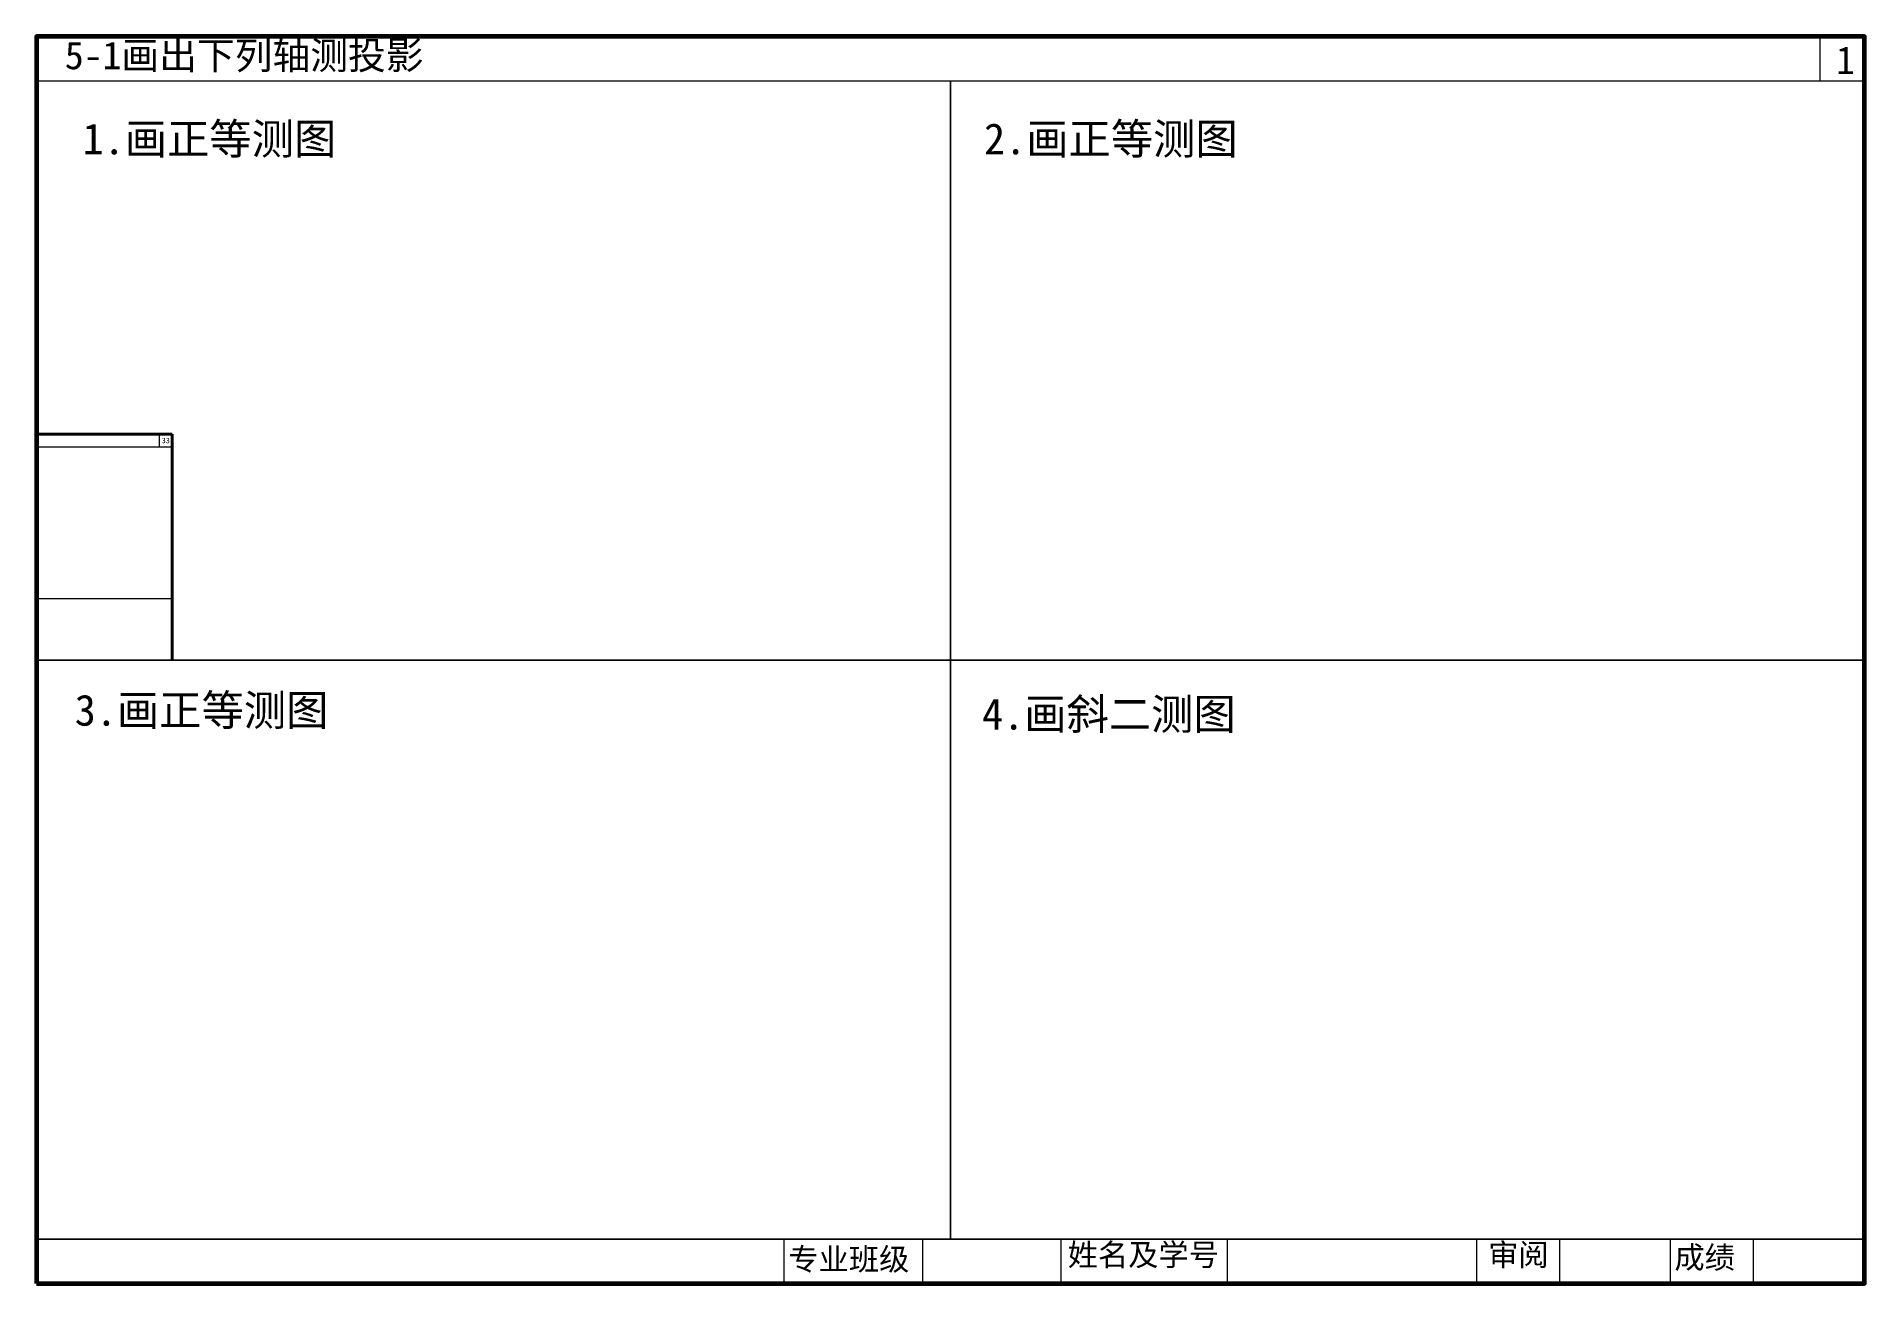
# Paper-space layout 'Layout1' of a CAD drawing. Header units: millimetres. Extents: x 41 to 371, y 26 to 251.
# The model-space entities are those that its viewports show. They can reach past a viewport. Long polylines and large blocks are cut down to what shows.
import ezdxf

# ---------------------------------------------------------------- set-up
doc = ezdxf.new("R2010")
doc.units = ezdxf.units.MM
doc.header["$LTSCALE"] = 0.5
doc.layers.get('0').update_dxf_attribs({"lineweight": 40})
doc.layers.add('出图', color=7, linetype='Continuous', lineweight=15)
doc.layers.add('细线', color=7, linetype='Continuous', lineweight=15)

msp = doc.modelspace()

# ---------------------------------------------------------------- linework, layer by layer
for p, q in [((86.1, 662.8), (-243.9, 662.8)), ((86.1, 445.3), (86.1, 662.8))]:
    msp.add_line(p, q)
at = {"layer": '细线'}
for p, q in [((78.1, 654.8), (78.1, 662.8)), ((-243.9, 654.8), (86.1, 654.8)), ((-243.9, 557.8), (86.1, 557.8))]:
    msp.add_line(p, q, dxfattribs=at)

# ---------------------------------------------------------------- texts
at = {"layer": '细线', "insert": (79.5, 660.6), "char_height": 3.5, "width": 7.598, "attachment_point": 1}
msp.add_mtext('{\\fSimSun|b0|i0|c134|p2;33}', dxfattribs=at)

psp = doc.layouts.get("Layout1")

# ---------------------------------------------------------------- linework, layer by layer
at = {"lineweight": 5}
for p, q in [((362.84, 243.14), (362.84, 251.14)), ((40.84, 243.14), (370.84, 243.14)), ((40.84, 34.14), (370.84, 34.14)), ((175.84, 26.14), (175.84, 34.14)), ((200.84, 26.14), (200.84, 34.14)), ((225.84, 26.14), (225.84, 34.14)), ((255.84, 26.14), (255.84, 34.14)), ((300.84, 26.14), (300.84, 34.14)), ((315.84, 26.14), (315.84, 34.14)), ((335.84, 26.14), (335.84, 34.14)), ((350.84, 26.14), (350.84, 34.14))]:
    psp.add_line(p, q, dxfattribs=at)
at = {"lineweight": 60}
psp.add_lwpolyline([(40.84, 26.14), (370.84, 26.14), (370.84, 251.14), (40.84, 251.14)], close=True, dxfattribs=at)
at = {"layer": '出图'}
for points in [[(40.84, 243.14), (205.84, 243.14), (205.84, 138.64), (40.84, 138.64)], [(205.84, 243.14), (370.84, 243.14), (370.84, 138.64), (205.84, 138.64)], [(40.84, 138.64), (205.84, 138.64), (205.84, 34.14), (40.84, 34.14)], [(205.84, 138.64), (370.84, 138.64), (370.84, 34.14), (205.84, 34.14)]]:
    psp.add_lwpolyline(points, close=True, dxfattribs=at)

# ---------------------------------------------------------------- texts
at = {"insert": (45.95, 250.25), "char_height": 5, "attachment_point": 1}
psp.add_mtext('5-1{\\f宋体|b0|i0|c134|p54;画出下列轴测投影}', dxfattribs=at)
at = {"attachment_point": 1}
for s, insert, char_height, width in [('1', (365.72, 249.38), 5, 8.2975), ('1.{\\f宋体|b0|i0|c134|p54;画正等测图}', (49.14, 235.49), 5.6, 67.9276), ('{\\f宋体|b0|i0|c134|p54;2}.{\\f宋体|b0|i0|c134|p54;画正等测图}', (211.89, 235.49), 5.6, 67.9276), ('{\\f宋体|b0|i0|c134|p54;3}.{\\f宋体|b0|i0|c134|p54;画正等测图}', (47.73, 132.39), 5.6, 67.9276), ('{\\f宋体|b0|i0|c134|p54;4}.{\\f宋体|b0|i0|c134|p54;画斜二测图}', (211.53, 131.68), 5.6, 67.9276)]:
    psp.add_mtext(s, dxfattribs=dict(at, insert=insert, char_height=char_height, width=width))
at = {"lineweight": 5, "char_height": 4, "attachment_point": 1}
for s, insert, width in [('{\\f宋体|b0|i0|c134|p2;专业班级}', (176.58, 32.52), 23.3701), ('{\\f宋体|b0|i0|c134|p2;姓名及学号}', (227.01, 33.32), 29.8443), ('{\\f宋体|b0|i0|c134|p2;审阅}', (302.91, 33.32), 13.7378), ('{\\f宋体|b0|i0|c134|p2;成绩}', (336.54, 32.85), 13.2641)]:
    psp.add_mtext(s, dxfattribs=dict(at, insert=insert, width=width))

# ---------------------------------------------------------------- viewports
at = {"layer": '出图'}
for center, view_center_point, view_height, status, outline in [((123.34, 190.89), (291.6, 703.59), 370.0059, 4, [(40.84, 243.14), (205.84, 243.14), (205.84, 138.64), (40.84, 138.64)]), ((123.34, 86.39), (299.48, 174.18), 354.2062, 5, [(40.84, 138.64), (205.84, 138.64), (205.84, 34.14), (40.84, 34.14)]), ((288.34, 86.39), (996.43, 181.02), 344.0099, 3, [(205.84, 138.64), (370.84, 138.64), (370.84, 34.14), (205.84, 34.14)])]:
    vp = psp.add_viewport(center=center, size=(165, 104.5), view_center_point=view_center_point, view_height=view_height, status=status, dxfattribs=at)
    vp.dxf.flags = 0x10000  # cut along an outline
    vp.dxf.clipping_boundary_handle = psp.add_lwpolyline(outline, format="xyb", close=True, dxfattribs={"invisible": 1}).dxf.handle
vp = psp.add_viewport(center=(288.34, 190.89), size=(165, 104.5), view_center_point=(985.81, 703.89), view_height=412.0169, dxfattribs=at)
vp.dxf.flags = 0x10000  # cut along an outline
vp.dxf.clipping_boundary_handle = psp.add_lwpolyline([(205.84, 243.14), (370.84, 243.14), (370.84, 138.64), (205.84, 138.64)], format="xyb", close=True, dxfattribs={"invisible": 1}).dxf.handle

doc.saveas('drawing.dxf')
